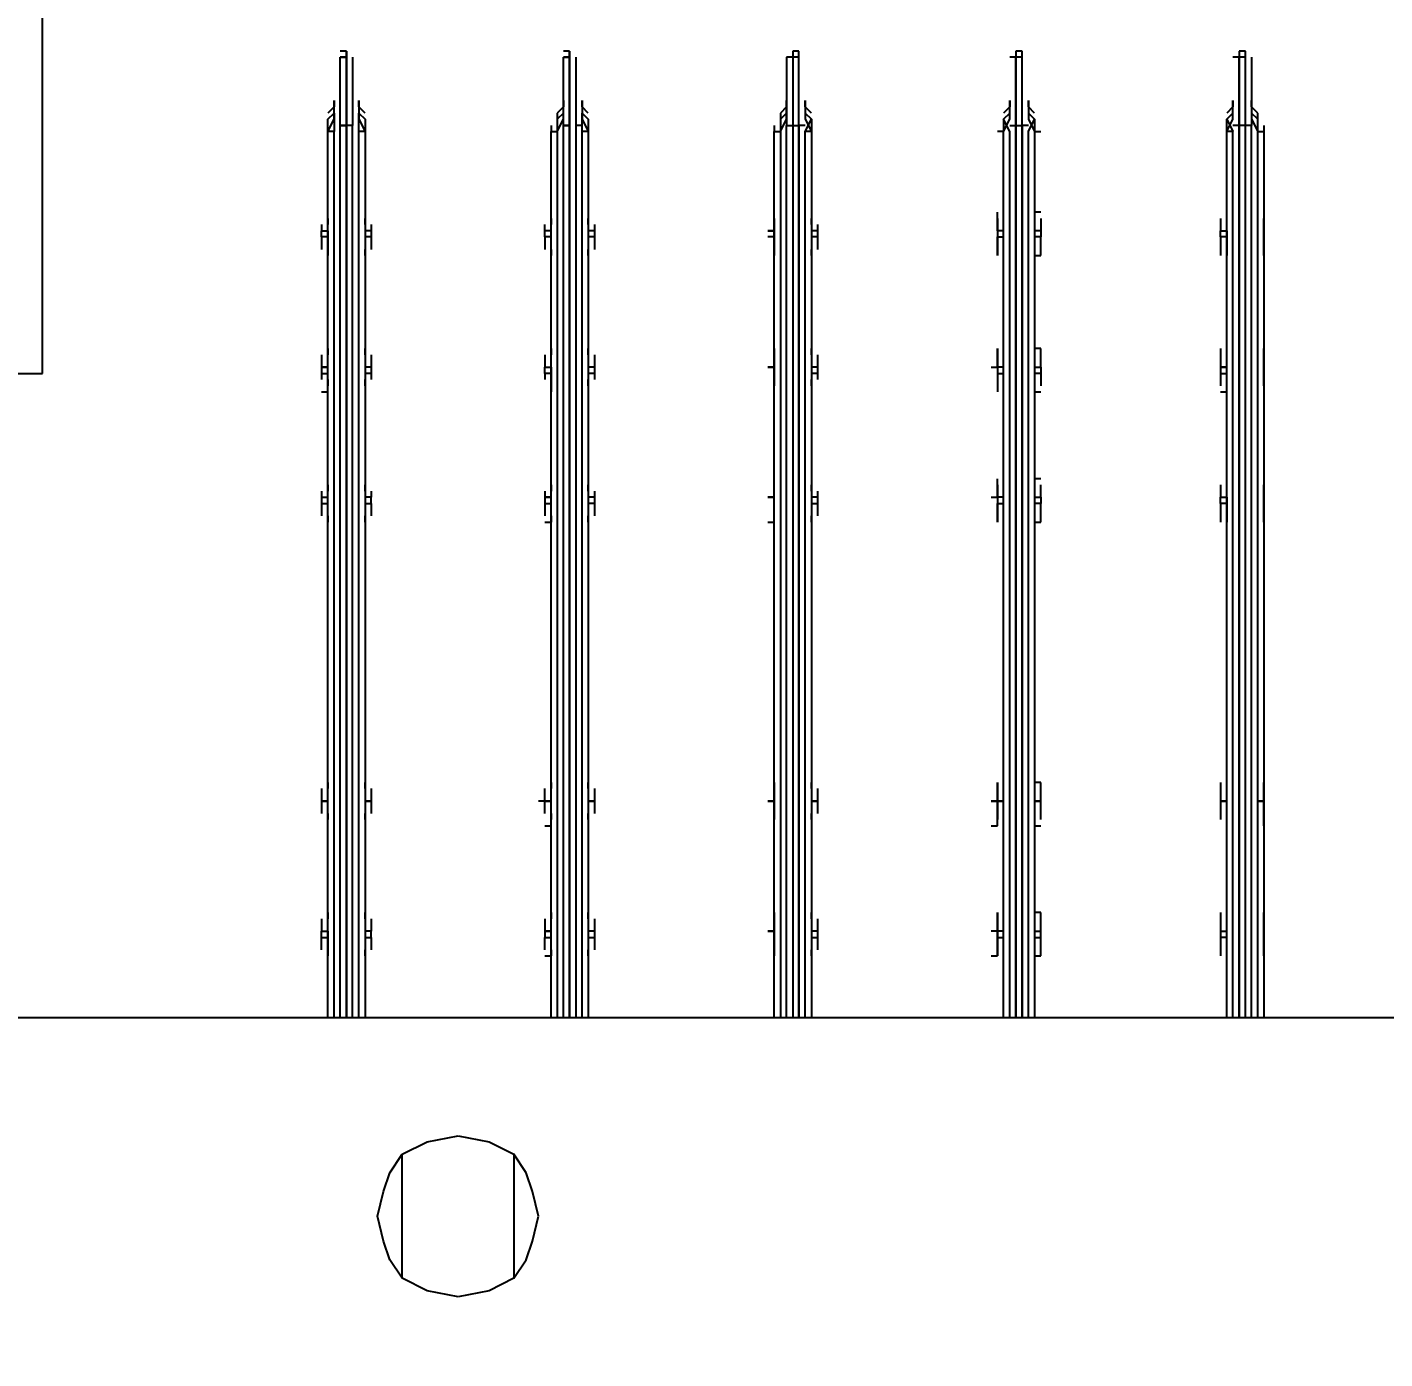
# Model space of a CAD drawing. Header units: metres. Extents: x 529751 to 530172, y 2673807 to 2674119.
# Drawn here: x 529985.2176 to 529985.5205, y 2673955.3713 to 2673955.6685 of the extents above; entities that cross this region are included whole.
import ezdxf

# ---------------------------------------------------------------- set-up
doc = ezdxf.new("R2010")
doc.units = ezdxf.units.M
doc.layers.add('IDT', color=7, linetype='Continuous')
doc.layers.add('MMS Block Numbering', color=7, linetype='Continuous')
doc.styles.add('Adani Regular', font='Adani Regular.ttf')

# ---------------------------------------------------------------- blocks, each defined once
blk = doc.blocks.new('IDT')
at = {"layer": 'IDT', "color": 0, "lineweight": 25}
for p, q in [((14.90912122714442, 8.773685427544365), (14.91465382882259, 8.776451728383677)), ((14.91465382882259, 8.776451728383677), (14.92156958092099, 8.777834878803219)), ((14.92156958092099, 8.777834878803219), (14.92848533301893, 8.776451728383677)), ((14.92848533301893, 8.776451728383677), (14.93401793469755, 8.773685427544365)), ((14.90912122714442, 8.773685427544365), (14.90635492630489, 8.76953597628551)), ((14.90912122714442, 8.7460224191517), (14.90912122714442, 8.773685427544365)), ((14.93401793469755, 8.773685427544365), (14.93678423553663, 8.76953597628551)), ((14.93401793469755, 8.773685427544365), (14.93401793469755, 8.7460224191517)), ((14.90635492630489, 8.76953597628551), (14.90497177588557, 8.765386525026656)), ((14.93678423553663, 8.76953597628551), (14.9381673859564, 8.765386525026656)), ((14.90497177588557, 8.765386525026656), (14.9035886254658, 8.759853923348032)), ((14.9381673859564, 8.765386525026656), (14.93955053637617, 8.759853923348032)), ((14.9035886254658, 8.759853923348032), (14.90497177588557, 8.754321321669636)), ((14.93955053637617, 8.759853923348032), (14.9381673859564, 8.754321321669636)), ((14.90497177588557, 8.754321321669636), (14.90635492630489, 8.750171870410782)), ((14.9381673859564, 8.754321321669636), (14.93678423553663, 8.750171870410782)), ((14.90635492630489, 8.750171870410782), (14.90912122714442, 8.7460224191517)), ((14.93678423553663, 8.750171870410782), (14.93401793469755, 8.7460224191517)), ((14.91465382882259, 8.743256118312615), (14.90912122714442, 8.7460224191517)), ((14.93401793469755, 8.7460224191517), (14.92848533301893, 8.743256118312615)), ((14.92156958092099, 8.741872967892846), (14.91465382882259, 8.743256118312615)), ((14.92848533301893, 8.743256118312615), (14.92156958092099, 8.741872967892846)), ((14.44023323489117, 8.71559310991995), (15.02115641113394, 8.71559310991995)), ((14.74176002636958, 8.51780259991358), (14.74176002636958, 8.71559310991995)), ((14.74314317678935, 8.71559310991995), (14.74314317678935, 8.51780259991358)), ((14.74452632720866, 8.71559310991995), (14.74452632720866, 8.516419449494038)), ((14.74590947762843, 8.71559310991995), (14.74590947762843, 8.516419449494038)), ((14.7472926280482, 8.516419449494038), (14.7472926280482, 8.71559310991995)), ((14.7472926280482, 8.71559310991995), (14.7472926280482, 8.516419449494038)), ((14.74867577846751, 8.71559310991995), (14.74867577846751, 8.51780259991358)), ((14.75005892888728, 8.71559310991995), (14.75005892888728, 8.51780259991358)), ((14.7929365918956, 8.51780259991358), (14.7929365918956, 8.71559310991995)), ((14.79431974231537, 8.71559310991995), (14.79431974231537, 8.51780259991358)), ((14.79570289273514, 8.516419449494038), (14.79570289273514, 8.71559310991995)), ((14.79570289273514, 8.71559310991995), (14.79570289273514, 8.516419449494038)), ((14.79708604315445, 8.516419449494038), (14.79708604315445, 8.71559310991995)), ((14.79708604315445, 8.71559310991995), (14.79708604315445, 8.516419449494038)), ((14.79846919357422, 8.71559310991995), (14.79846919357422, 8.51780259991358)), ((14.79985234399399, 8.71559310991995), (14.79985234399399, 8.51780259991358)), ((14.8427300070023, 8.51780259991358), (14.8427300070023, 8.71559310991995)), ((14.84411315742207, 8.71559310991995), (14.84411315742207, 8.51780259991358)), ((14.84549630784139, 8.516419449494038), (14.84549630784139, 8.71559310991995)), ((14.84549630784139, 8.71559310991995), (14.84549630784139, 8.516419449494038)), ((14.84687945826116, 8.516419449494038), (14.84687945826116, 8.71559310991995)), ((14.84826260868093, 8.71559310991995), (14.84826260868093, 8.516419449494038)), ((14.84964575910024, 8.51780259991358), (14.84964575910024, 8.71559310991995)), ((14.85102890952001, 8.71559310991995), (14.85102890952001, 8.51780259991358)), ((14.89252342210855, 8.51780259991358), (14.89252342210855, 8.71559310991995)), ((14.89390657252832, 8.71559310991995), (14.89390657252832, 8.51780259991358)), ((14.89528972294809, 8.516419449494038), (14.89528972294809, 8.71559310991995)), ((14.89667287336741, 8.71559310991995), (14.89667287336741, 8.516419449494038)), ((14.89667287336741, 8.516419449494038), (14.89667287336741, 8.71559310991995)), ((14.89805602378718, 8.71559310991995), (14.89805602378718, 8.516419449494038)), ((14.89943917420695, 8.51780259991358), (14.89943917420695, 8.71559310991995)), ((14.90082232462672, 8.71559310991995), (14.90082232462672, 8.51780259991358)), ((14.94231683721526, 8.51780259991358), (14.94231683721526, 8.71559310991995)), ((14.94369998763503, 8.71559310991995), (14.94369998763503, 8.51780259991358)), ((14.94508313805434, 8.71559310991995), (14.94508313805434, 8.516419449494038)), ((14.94646628847411, 8.516419449494038), (14.94646628847411, 8.71559310991995)), ((14.94646628847411, 8.71559310991995), (14.94646628847411, 8.516419449494038)), ((14.94784943889388, 8.71559310991995), (14.94784943889388, 8.516419449494038)), ((14.9492325893132, 8.71559310991995), (14.9492325893132, 8.51780259991358)), ((14.95061573973297, 8.71559310991995), (14.95061573973297, 8.51780259991358)), ((14.74176002636958, 8.697612154464991), (14.74176002636958, 8.701761605723846)), ((14.74176002636958, 8.701761605723846), (14.74176002636958, 8.700378455304076)), ((14.74176002636958, 8.700378455304076), (14.74176002636958, 8.697612154464991)), ((14.75005892888728, 8.701761605723846), (14.75005892888728, 8.697612154464991)), ((14.75144207930705, 8.700378455304076), (14.75144207930705, 8.701761605723846)), ((14.75144207930705, 8.697612154464991), (14.75144207930705, 8.700378455304076)), ((14.7929365918956, 8.701761605723846), (14.79155344147628, 8.701761605723846)), ((14.79155344147628, 8.701761605723846), (14.79155344147628, 8.700378455304076)), ((14.79155344147628, 8.700378455304076), (14.79155344147628, 8.697612154464991)), ((14.7929365918956, 8.696229004045222), (14.7929365918956, 8.701761605723846)), ((14.80261864483307, 8.701761605723846), (14.80123549441331, 8.701761605723846)), ((14.80123549441331, 8.701761605723846), (14.80123549441331, 8.697612154464991)), ((14.80123549441331, 8.700378455304076), (14.80123549441331, 8.701761605723846)), ((14.80123549441331, 8.697612154464991), (14.80123549441331, 8.700378455304076)), ((14.84134685658253, 8.697612154464991), (14.84134685658253, 8.700378455304076)), ((14.8427300070023, 8.697612154464991), (14.8427300070023, 8.701761605723846)), ((14.8427300070023, 8.701761605723846), (14.8427300070023, 8.700378455304076)), ((14.85102890952001, 8.701761605723846), (14.85102890952001, 8.700378455304076)), ((14.85102890952001, 8.697612154464991), (14.85102890952001, 8.701761605723846)), ((14.85102890952001, 8.700378455304076), (14.85102890952001, 8.697612154464991)), ((14.89114027168924, 8.697612154464991), (14.89114027168924, 8.700378455304076)), ((14.89252342210855, 8.697612154464991), (14.89252342210855, 8.701761605723846)), ((14.89252342210855, 8.701761605723846), (14.89252342210855, 8.700378455304076)), ((14.90220547504603, 8.701761605723846), (14.90082232462672, 8.701761605723846)), ((14.90082232462672, 8.701761605723846), (14.90082232462672, 8.697612154464991)), ((14.90082232462672, 8.700378455304076), (14.90082232462672, 8.701761605723846)), ((14.90220547504603, 8.700378455304076), (14.90220547504603, 8.697612154464991)), ((14.94093368679549, 8.697612154464991), (14.94093368679549, 8.700378455304076)), ((14.94231683721526, 8.697612154464991), (14.94231683721526, 8.701761605723846)), ((14.94231683721526, 8.701761605723846), (14.94231683721526, 8.700378455304076)), ((14.95061573973297, 8.697612154464991), (14.95061573973297, 8.701761605723846)), ((14.95061573973297, 8.701761605723846), (14.95061573973297, 8.700378455304076)), ((14.95199889015274, 8.700378455304076), (14.95199889015274, 8.697612154464991)), ((14.74176002636958, 8.697612154464991), (14.74176002636958, 8.696229004045222)), ((14.74176002636958, 8.696229004045222), (14.74176002636958, 8.697612154464991)), ((14.75005892888728, 8.697612154464991), (14.75005892888728, 8.696229004045222)), ((14.75005892888728, 8.697612154464991), (14.75144207930705, 8.697612154464991)), ((14.75144207930705, 8.696229004045222), (14.75144207930705, 8.697612154464991)), ((14.7929365918956, 8.697612154464991), (14.79155344147628, 8.697612154464991)), ((14.79155344147628, 8.697612154464991), (14.79155344147628, 8.696229004045222)), ((14.80123549441331, 8.697612154464991), (14.79985234399399, 8.697612154464991)), ((14.80123549441331, 8.696229004045222), (14.80123549441331, 8.697612154464991)), ((14.80123549441331, 8.697612154464991), (14.80123549441331, 8.696229004045222)), ((14.8427300070023, 8.697612154464991), (14.84134685658253, 8.697612154464991)), ((14.84134685658253, 8.696229004045222), (14.84134685658253, 8.697612154464991)), ((14.8427300070023, 8.696229004045222), (14.8427300070023, 8.697612154464991)), ((14.85102890952001, 8.697612154464991), (14.85102890952001, 8.696229004045222)), ((14.85102890952001, 8.696229004045222), (14.85102890952001, 8.697612154464991)), ((14.89252342210855, 8.697612154464991), (14.89114027168924, 8.697612154464991)), ((14.89114027168924, 8.696229004045222), (14.89114027168924, 8.697612154464991)), ((14.89252342210855, 8.696229004045222), (14.89252342210855, 8.697612154464991)), ((14.90082232462672, 8.697612154464991), (14.90082232462672, 8.696229004045222)), ((14.90220547504603, 8.697612154464991), (14.90082232462672, 8.697612154464991)), ((14.90220547504603, 8.696229004045222), (14.90220547504603, 8.697612154464991)), ((14.94231683721526, 8.697612154464991), (14.94093368679549, 8.697612154464991)), ((14.94093368679549, 8.697612154464991), (14.94093368679549, 8.696229004045222)), ((14.94231683721526, 8.692079552786367), (14.94231683721526, 8.697612154464991)), ((14.95061573973297, 8.696229004045222), (14.95061573973297, 8.697612154464991)), ((14.95199889015274, 8.697612154464991), (14.95061573973297, 8.697612154464991)), ((14.95199889015274, 8.697612154464991), (14.95199889015274, 8.696229004045222)), ((14.74176002636958, 8.696229004045222), (14.74176002636958, 8.693462703206137)), ((14.74176002636958, 8.692079552786367), (14.74176002636958, 8.696229004045222)), ((14.75005892888728, 8.696229004045222), (14.75005892888728, 8.692079552786367)), ((14.75144207930705, 8.696229004045222), (14.75005892888728, 8.696229004045222)), ((14.75144207930705, 8.693462703206137), (14.75144207930705, 8.696229004045222)), ((14.7929365918956, 8.696229004045222), (14.79155344147628, 8.696229004045222)), ((14.79155344147628, 8.696229004045222), (14.79155344147628, 8.693462703206137)), ((14.7929365918956, 8.692079552786367), (14.7929365918956, 8.696229004045222)), ((14.79985234399399, 8.696229004045222), (14.80123549441331, 8.696229004045222)), ((14.80123549441331, 8.696229004045222), (14.80123549441331, 8.692079552786367)), ((14.80123549441331, 8.693462703206137), (14.80123549441331, 8.696229004045222)), ((14.80123549441331, 8.696229004045222), (14.80261864483307, 8.696229004045222)), ((14.84134685658253, 8.693462703206137), (14.84134685658253, 8.696229004045222)), ((14.84134685658253, 8.696229004045222), (14.8427300070023, 8.696229004045222)), ((14.8427300070023, 8.692079552786367), (14.8427300070023, 8.696229004045222)), ((14.85102890952001, 8.696229004045222), (14.85241205993978, 8.696229004045222)), ((14.85241205993978, 8.696229004045222), (14.85102890952001, 8.696229004045222)), ((14.85102890952001, 8.696229004045222), (14.85102890952001, 8.692079552786367)), ((14.85102890952001, 8.693462703206137), (14.85102890952001, 8.696229004045222)), ((14.89114027168924, 8.693462703206137), (14.89114027168924, 8.696229004045222)), ((14.89114027168924, 8.696229004045222), (14.89252342210855, 8.696229004045222)), ((14.89252342210855, 8.692079552786367), (14.89252342210855, 8.696229004045222)), ((14.90220547504603, 8.696229004045222), (14.90082232462672, 8.696229004045222)), ((14.90082232462672, 8.696229004045222), (14.90082232462672, 8.692079552786367)), ((14.90082232462672, 8.696229004045222), (14.90220547504603, 8.696229004045222)), ((14.90220547504603, 8.693462703206137), (14.90220547504603, 8.696229004045222)), ((14.94093368679549, 8.693462703206137), (14.94093368679549, 8.696229004045222)), ((14.94093368679549, 8.696229004045222), (14.94231683721526, 8.696229004045222)), ((14.95199889015274, 8.696229004045222), (14.95061573973297, 8.696229004045222)), ((14.95061573973297, 8.696229004045222), (14.95061573973297, 8.692079552786367)), ((14.95199889015274, 8.696229004045222), (14.95061573973297, 8.696229004045222)), ((14.95199889015274, 8.693462703206137), (14.95199889015274, 8.696229004045222)), ((14.74176002636958, 8.693462703206137), (14.74176002636958, 8.692079552786367)), ((14.75144207930705, 8.692079552786367), (14.75144207930705, 8.693462703206137)), ((14.79155344147628, 8.693462703206137), (14.79155344147628, 8.692079552786367)), ((14.79155344147628, 8.692079552786367), (14.7929365918956, 8.692079552786367)), ((14.80123549441331, 8.692079552786367), (14.80123549441331, 8.693462703206137)), ((14.8427300070023, 8.693462703206137), (14.8427300070023, 8.692079552786367)), ((14.85102890952001, 8.692079552786367), (14.85102890952001, 8.693462703206137)), ((14.89252342210855, 8.693462703206137), (14.89252342210855, 8.692079552786367)), ((14.90082232462672, 8.692079552786367), (14.90082232462672, 8.693462703206137)), ((14.94231683721526, 8.693462703206137), (14.94231683721526, 8.692079552786367)), ((14.95061573973297, 8.692079552786367), (14.95061573973297, 8.693462703206137)), ((14.74176002636958, 8.672715446911639), (14.74176002636958, 8.667182845233242)), ((14.75005892888728, 8.672715446911639), (14.75005892888728, 8.667182845233242)), ((14.7929365918956, 8.672715446911639), (14.79155344147628, 8.672715446911639)), ((14.7929365918956, 8.667182845233242), (14.7929365918956, 8.672715446911639)), ((14.80261864483307, 8.672715446911639), (14.80123549441331, 8.672715446911639)), ((14.80123549441331, 8.672715446911639), (14.80123549441331, 8.667182845233242)), ((14.8427300070023, 8.667182845233242), (14.8427300070023, 8.672715446911639)), ((14.85102890952001, 8.672715446911639), (14.85102890952001, 8.667182845233242)), ((14.89252342210855, 8.667182845233242), (14.89252342210855, 8.672715446911639)), ((14.90220547504603, 8.672715446911639), (14.90082232462672, 8.672715446911639)), ((14.90082232462672, 8.672715446911639), (14.90082232462672, 8.667182845233242)), ((14.94231683721526, 8.667182845233242), (14.94231683721526, 8.672715446911639)), ((14.95061573973297, 8.672715446911639), (14.95061573973297, 8.667182845233242)), ((14.74176002636958, 8.669949146072327), (14.74176002636958, 8.671332296492096)), ((14.74176002636958, 8.667182845233242), (14.74176002636958, 8.669949146072327)), ((14.75144207930705, 8.669949146072327), (14.75144207930705, 8.671332296492096)), ((14.75144207930705, 8.667182845233242), (14.75144207930705, 8.669949146072327)), ((14.79155344147628, 8.671332296492096), (14.79155344147628, 8.669949146072327)), ((14.79155344147628, 8.669949146072327), (14.79155344147628, 8.667182845233242)), ((14.80123549441331, 8.669949146072327), (14.80123549441331, 8.671332296492096)), ((14.80123549441331, 8.667182845233242), (14.80123549441331, 8.669949146072327)), ((14.84134685658253, 8.667182845233242), (14.84134685658253, 8.669949146072327)), ((14.8427300070023, 8.671332296492096), (14.8427300070023, 8.669949146072327)), ((14.85102890952001, 8.669949146072327), (14.85102890952001, 8.671332296492096)), ((14.85102890952001, 8.667182845233242), (14.85102890952001, 8.669949146072327)), ((14.89114027168924, 8.667182845233242), (14.89114027168924, 8.669949146072327)), ((14.89252342210855, 8.671332296492096), (14.89252342210855, 8.669949146072327)), ((14.90082232462672, 8.669949146072327), (14.90082232462672, 8.671332296492096)), ((14.90220547504603, 8.669949146072327), (14.90220547504603, 8.667182845233242)), ((14.94093368679549, 8.667182845233242), (14.94093368679549, 8.669949146072327)), ((14.94231683721526, 8.671332296492096), (14.94231683721526, 8.669949146072327)), ((14.95061573973297, 8.669949146072327), (14.95061573973297, 8.671332296492096)), ((14.95199889015274, 8.667182845233242), (14.95199889015274, 8.669949146072327)), ((14.74176002636958, 8.667182845233242), (14.74176002636958, 8.66441654439393)), ((14.74176002636958, 8.663033393974388), (14.74176002636958, 8.667182845233242)), ((14.74176002636958, 8.667182845233242), (14.74314317678935, 8.667182845233242)), ((14.74314317678935, 8.667182845233242), (14.74176002636958, 8.667182845233242)), ((14.75005892888728, 8.667182845233242), (14.75144207930705, 8.667182845233242)), ((14.75144207930705, 8.667182845233242), (14.75005892888728, 8.667182845233242)), ((14.75005892888728, 8.667182845233242), (14.75005892888728, 8.663033393974388)), ((14.75144207930705, 8.667182845233242), (14.75005892888728, 8.667182845233242)), ((14.75005892888728, 8.667182845233242), (14.75144207930705, 8.667182845233242)), ((14.75144207930705, 8.66441654439393), (14.75144207930705, 8.667182845233242)), ((14.79155344147628, 8.667182845233242), (14.7929365918956, 8.667182845233242)), ((14.7929365918956, 8.667182845233242), (14.79155344147628, 8.667182845233242)), ((14.79155344147628, 8.667182845233242), (14.79155344147628, 8.66441654439393)), ((14.7929365918956, 8.663033393974388), (14.7929365918956, 8.667182845233242)), ((14.80123549441331, 8.667182845233242), (14.79985234399399, 8.667182845233242)), ((14.79985234399399, 8.667182845233242), (14.80123549441331, 8.667182845233242)), ((14.80123549441331, 8.667182845233242), (14.80123549441331, 8.663033393974388)), ((14.80123549441331, 8.66441654439393), (14.80123549441331, 8.667182845233242)), ((14.80123549441331, 8.667182845233242), (14.80261864483307, 8.667182845233242)), ((14.80261864483307, 8.667182845233242), (14.80123549441331, 8.667182845233242)), ((14.80123549441331, 8.667182845233242), (14.80261864483307, 8.667182845233242)), ((14.84134685658253, 8.66441654439393), (14.84134685658253, 8.667182845233242)), ((14.84134685658253, 8.667182845233242), (14.8427300070023, 8.667182845233242)), ((14.8427300070023, 8.667182845233242), (14.84134685658253, 8.667182845233242)), ((14.8427300070023, 8.663033393974388), (14.8427300070023, 8.667182845233242)), ((14.85102890952001, 8.667182845233242), (14.85241205993978, 8.667182845233242)), ((14.85241205993978, 8.667182845233242), (14.85102890952001, 8.667182845233242)), ((14.85102890952001, 8.667182845233242), (14.85102890952001, 8.663033393974388)), ((14.85102890952001, 8.66441654439393), (14.85102890952001, 8.667182845233242)), ((14.85102890952001, 8.667182845233242), (14.85241205993978, 8.667182845233242)), ((14.89114027168924, 8.66441654439393), (14.89114027168924, 8.667182845233242)), ((14.89114027168924, 8.667182845233242), (14.89252342210855, 8.667182845233242)), ((14.89252342210855, 8.667182845233242), (14.89114027168924, 8.667182845233242)), ((14.89252342210855, 8.663033393974388), (14.89252342210855, 8.667182845233242)), ((14.90220547504603, 8.667182845233242), (14.90082232462672, 8.667182845233242)), ((14.90082232462672, 8.667182845233242), (14.90220547504603, 8.667182845233242)), ((14.90220547504603, 8.667182845233242), (14.90082232462672, 8.667182845233242)), ((14.90082232462672, 8.667182845233242), (14.90082232462672, 8.663033393974388)), ((14.90082232462672, 8.667182845233242), (14.90220547504603, 8.667182845233242)), ((14.90220547504603, 8.667182845233242), (14.90220547504603, 8.66441654439393)), ((14.90220547504603, 8.667182845233242), (14.9035886254658, 8.667182845233242)), ((14.94093368679549, 8.66441654439393), (14.94093368679549, 8.667182845233242)), ((14.94093368679549, 8.667182845233242), (14.94231683721526, 8.667182845233242)), ((14.94231683721526, 8.667182845233242), (14.94093368679549, 8.667182845233242)), ((14.94231683721526, 8.663033393974388), (14.94231683721526, 8.667182845233242)), ((14.95061573973297, 8.667182845233242), (14.95199889015274, 8.667182845233242)), ((14.95199889015274, 8.667182845233242), (14.95061573973297, 8.667182845233242)), ((14.95061573973297, 8.667182845233242), (14.95061573973297, 8.663033393974388)), ((14.95061573973297, 8.667182845233242), (14.95199889015274, 8.667182845233242)), ((14.95199889015274, 8.667182845233242), (14.95061573973297, 8.667182845233242)), ((14.95199889015274, 8.66441654439393), (14.95199889015274, 8.667182845233242)), ((14.74176002636958, 8.66441654439393), (14.74176002636958, 8.663033393974388)), ((14.75144207930705, 8.663033393974388), (14.75144207930705, 8.66441654439393)), ((14.79155344147628, 8.66441654439393), (14.79155344147628, 8.663033393974388)), ((14.80123549441331, 8.663033393974388), (14.80123549441331, 8.66441654439393)), ((14.8427300070023, 8.66441654439393), (14.8427300070023, 8.663033393974388)), ((14.85102890952001, 8.663033393974388), (14.85102890952001, 8.66441654439393)), ((14.89252342210855, 8.66441654439393), (14.89252342210855, 8.663033393974388)), ((14.90082232462672, 8.663033393974388), (14.90082232462672, 8.66441654439393)), ((14.94231683721526, 8.66441654439393), (14.94231683721526, 8.663033393974388)), ((14.95061573973297, 8.663033393974388), (14.95061573973297, 8.66441654439393)), ((14.79155344147628, 8.663033393974388), (14.7929365918956, 8.663033393974388)), ((14.74176002636958, 8.60079162509112), (14.74176002636958, 8.604941076349974)), ((14.74176002636958, 8.604941076349974), (14.74176002636958, 8.603557925930431)), ((14.74176002636958, 8.603557925930431), (14.74176002636958, 8.60079162509112)), ((14.75005892888728, 8.60079162509112), (14.75005892888728, 8.604941076349974)), ((14.75144207930705, 8.603557925930431), (14.75144207930705, 8.604941076349974)), ((14.75144207930705, 8.60079162509112), (14.75144207930705, 8.603557925930431)), ((14.7929365918956, 8.604941076349974), (14.79155344147628, 8.604941076349974)), ((14.79155344147628, 8.604941076349974), (14.79155344147628, 8.603557925930431)), ((14.79155344147628, 8.603557925930431), (14.79155344147628, 8.60079162509112)), ((14.7929365918956, 8.60079162509112), (14.7929365918956, 8.604941076349974)), ((14.80123549441331, 8.60079162509112), (14.80123549441331, 8.604941076349974)), ((14.80123549441331, 8.604941076349974), (14.80123549441331, 8.603557925930431)), ((14.80123549441331, 8.603557925930431), (14.80123549441331, 8.60079162509112)), ((14.84134685658253, 8.60079162509112), (14.84134685658253, 8.603557925930431)), ((14.8427300070023, 8.595259023412723), (14.8427300070023, 8.604941076349974)), ((14.8427300070023, 8.604941076349974), (14.8427300070023, 8.603557925930431)), ((14.85102890952001, 8.604941076349974), (14.85102890952001, 8.603557925930431)), ((14.85241205993978, 8.604941076349974), (14.85102890952001, 8.604941076349974)), ((14.85102890952001, 8.604941076349974), (14.85102890952001, 8.60079162509112)), ((14.85102890952001, 8.603557925930431), (14.85102890952001, 8.60079162509112)), ((14.89114027168924, 8.60079162509112), (14.89114027168924, 8.603557925930431)), ((14.89252342210855, 8.60079162509112), (14.89252342210855, 8.604941076349974)), ((14.89252342210855, 8.604941076349974), (14.89252342210855, 8.603557925930431)), ((14.90220547504603, 8.604941076349974), (14.90082232462672, 8.604941076349974)), ((14.90082232462672, 8.604941076349974), (14.90082232462672, 8.60079162509112)), ((14.90082232462672, 8.603557925930431), (14.90082232462672, 8.604941076349974)), ((14.90220547504603, 8.60079162509112), (14.90220547504603, 8.603557925930431)), ((14.94093368679549, 8.60079162509112), (14.94093368679549, 8.603557925930431)), ((14.94231683721526, 8.599408474671577), (14.94231683721526, 8.604941076349974)), ((14.94231683721526, 8.604941076349974), (14.94231683721526, 8.603557925930431)), ((14.95061573973297, 8.603557925930431), (14.95061573973297, 8.604941076349974)), ((14.95061573973297, 8.604941076349974), (14.95061573973297, 8.599408474671577)), ((14.95199889015274, 8.60079162509112), (14.95199889015274, 8.603557925930431)), ((14.74176002636958, 8.599408474671577), (14.74176002636958, 8.60079162509112)), ((14.74176002636958, 8.60079162509112), (14.74176002636958, 8.598025324251807)), ((14.75005892888728, 8.60079162509112), (14.75144207930705, 8.60079162509112)), ((14.75005892888728, 8.599408474671577), (14.75005892888728, 8.60079162509112)), ((14.75144207930705, 8.60079162509112), (14.75144207930705, 8.599408474671577)), ((14.79155344147628, 8.599408474671577), (14.79155344147628, 8.60079162509112)), ((14.79155344147628, 8.60079162509112), (14.7929365918956, 8.60079162509112)), ((14.7929365918956, 8.599408474671577), (14.7929365918956, 8.60079162509112)), ((14.80123549441331, 8.60079162509112), (14.79985234399399, 8.60079162509112)), ((14.80123549441331, 8.599408474671577), (14.80123549441331, 8.60079162509112)), ((14.80123549441331, 8.599408474671577), (14.80123549441331, 8.60079162509112)), ((14.8427300070023, 8.60079162509112), (14.84134685658253, 8.60079162509112)), ((14.84134685658253, 8.599408474671577), (14.84134685658253, 8.60079162509112)), ((14.85102890952001, 8.60079162509112), (14.85102890952001, 8.599408474671577)), ((14.85102890952001, 8.60079162509112), (14.85102890952001, 8.599408474671577)), ((14.89114027168924, 8.599408474671577), (14.89114027168924, 8.60079162509112)), ((14.89114027168924, 8.60079162509112), (14.89252342210855, 8.60079162509112)), ((14.89252342210855, 8.599408474671577), (14.89252342210855, 8.60079162509112)), ((14.90082232462672, 8.60079162509112), (14.90082232462672, 8.599408474671577)), ((14.90220547504603, 8.60079162509112), (14.90082232462672, 8.60079162509112)), ((14.90220547504603, 8.599408474671577), (14.90220547504603, 8.60079162509112)), ((14.94231683721526, 8.60079162509112), (14.94093368679549, 8.60079162509112)), ((14.94093368679549, 8.60079162509112), (14.94093368679549, 8.599408474671577)), ((14.95199889015274, 8.60079162509112), (14.95061573973297, 8.60079162509112)), ((14.95199889015274, 8.599408474671577), (14.95199889015274, 8.60079162509112)), ((14.74176002636958, 8.595259023412723), (14.74176002636958, 8.599408474671577)), ((14.74176002636958, 8.598025324251807), (14.74176002636958, 8.596642173832265)), ((14.75144207930705, 8.599408474671577), (14.75005892888728, 8.599408474671577)), ((14.75005892888728, 8.599408474671577), (14.75005892888728, 8.595259023412723)), ((14.75144207930705, 8.599408474671577), (14.75005892888728, 8.599408474671577)), ((14.75144207930705, 8.598025324251807), (14.75144207930705, 8.599408474671577)), ((14.75144207930705, 8.596642173832265), (14.75144207930705, 8.598025324251807)), ((14.7929365918956, 8.599408474671577), (14.79155344147628, 8.599408474671577)), ((14.79155344147628, 8.599408474671577), (14.79155344147628, 8.598025324251807)), ((14.79155344147628, 8.598025324251807), (14.79155344147628, 8.596642173832265)), ((14.7929365918956, 8.595259023412723), (14.7929365918956, 8.599408474671577)), ((14.79985234399399, 8.599408474671577), (14.80123549441331, 8.599408474671577)), ((14.80123549441331, 8.598025324251807), (14.80123549441331, 8.599408474671577)), ((14.80123549441331, 8.599408474671577), (14.80123549441331, 8.595259023412723)), ((14.80261864483307, 8.599408474671577), (14.80123549441331, 8.599408474671577)), ((14.80123549441331, 8.596642173832265), (14.80123549441331, 8.598025324251807)), ((14.84134685658253, 8.598025324251807), (14.84134685658253, 8.599408474671577)), ((14.84134685658253, 8.599408474671577), (14.8427300070023, 8.599408474671577)), ((14.8427300070023, 8.598025324251807), (14.8427300070023, 8.596642173832265)), ((14.85102890952001, 8.599408474671577), (14.85241205993978, 8.599408474671577)), ((14.85241205993978, 8.599408474671577), (14.85102890952001, 8.599408474671577)), ((14.85102890952001, 8.599408474671577), (14.85102890952001, 8.595259023412723)), ((14.85102890952001, 8.599408474671577), (14.85102890952001, 8.598025324251807)), ((14.85102890952001, 8.598025324251807), (14.85102890952001, 8.596642173832265)), ((14.89114027168924, 8.598025324251807), (14.89114027168924, 8.599408474671577)), ((14.89114027168924, 8.599408474671577), (14.89252342210855, 8.599408474671577)), ((14.89252342210855, 8.595259023412723), (14.89252342210855, 8.599408474671577)), ((14.89252342210855, 8.598025324251807), (14.89252342210855, 8.596642173832265)), ((14.90220547504603, 8.599408474671577), (14.90082232462672, 8.599408474671577)), ((14.90082232462672, 8.599408474671577), (14.90082232462672, 8.595259023412723)), ((14.90082232462672, 8.599408474671577), (14.90220547504603, 8.599408474671577)), ((14.90082232462672, 8.596642173832265), (14.90082232462672, 8.598025324251807)), ((14.90220547504603, 8.598025324251807), (14.90220547504603, 8.599408474671577)), ((14.94093368679549, 8.598025324251807), (14.94093368679549, 8.599408474671577)), ((14.94093368679549, 8.599408474671577), (14.94231683721526, 8.599408474671577)), ((14.94231683721526, 8.595259023412723), (14.94231683721526, 8.599408474671577)), ((14.94231683721526, 8.598025324251807), (14.94231683721526, 8.596642173832265)), ((14.95061573973297, 8.599408474671577), (14.95061573973297, 8.595259023412723)), ((14.95199889015274, 8.599408474671577), (14.95061573973297, 8.599408474671577)), ((14.95061573973297, 8.596642173832265), (14.95061573973297, 8.598025324251807)), ((14.95199889015274, 8.598025324251807), (14.95199889015274, 8.599408474671577)), ((14.79155344147628, 8.595259023412723), (14.7929365918956, 8.595259023412723)), ((14.74176002636958, 8.566212864600516), (14.74176002636958, 8.575894917537767)), ((14.75144207930705, 8.575894917537767), (14.75005892888728, 8.575894917537767)), ((14.75005892888728, 8.575894917537767), (14.75005892888728, 8.571745466278912)), ((14.7929365918956, 8.575894917537767), (14.79155344147628, 8.575894917537767)), ((14.7929365918956, 8.57036231585937), (14.7929365918956, 8.575894917537767)), ((14.80123549441331, 8.571745466278912), (14.80123549441331, 8.575894917537767)), ((14.8427300070023, 8.571745466278912), (14.8427300070023, 8.575894917537767)), ((14.85102890952001, 8.575894917537767), (14.85102890952001, 8.57036231585937)), ((14.89252342210855, 8.571745466278912), (14.89252342210855, 8.575894917537767)), ((14.90082232462672, 8.571745466278912), (14.90082232462672, 8.575894917537767)), ((14.94231683721526, 8.57036231585937), (14.94231683721526, 8.575894917537767)), ((14.95199889015274, 8.575894917537767), (14.95061573973297, 8.575894917537767)), ((14.95061573973297, 8.575894917537767), (14.95061573973297, 8.571745466278912)), ((14.74176002636958, 8.574511767118224), (14.74176002636958, 8.573128616698682)), ((14.74176002636958, 8.573128616698682), (14.74176002636958, 8.571745466278912)), ((14.75144207930705, 8.573128616698682), (14.75144207930705, 8.574511767118224)), ((14.75144207930705, 8.571745466278912), (14.75144207930705, 8.573128616698682)), ((14.79155344147628, 8.573128616698682), (14.79155344147628, 8.574511767118224)), ((14.79155344147628, 8.571745466278912), (14.79155344147628, 8.573128616698682)), ((14.80123549441331, 8.573128616698682), (14.80123549441331, 8.574511767118224)), ((14.80123549441331, 8.571745466278912), (14.80123549441331, 8.573128616698682)), ((14.84134685658253, 8.571745466278912), (14.84134685658253, 8.573128616698682)), ((14.8427300070023, 8.574511767118224), (14.8427300070023, 8.573128616698682)), ((14.85102890952001, 8.573128616698682), (14.85102890952001, 8.574511767118224)), ((14.85102890952001, 8.571745466278912), (14.85102890952001, 8.573128616698682)), ((14.89114027168924, 8.571745466278912), (14.89114027168924, 8.573128616698682)), ((14.89252342210855, 8.574511767118224), (14.89252342210855, 8.573128616698682)), ((14.90082232462672, 8.573128616698682), (14.90082232462672, 8.574511767118224)), ((14.90220547504603, 8.571745466278912), (14.90220547504603, 8.573128616698682)), ((14.94093368679549, 8.571745466278912), (14.94093368679549, 8.573128616698682)), ((14.94231683721526, 8.574511767118224), (14.94231683721526, 8.573128616698682)), ((14.95061573973297, 8.573128616698682), (14.95061573973297, 8.574511767118224)), ((14.95199889015274, 8.571745466278912), (14.95199889015274, 8.573128616698682)), ((14.74176002636958, 8.571745466278912), (14.74176002636958, 8.57036231585937)), ((14.74176002636958, 8.57036231585937), (14.74176002636958, 8.567596015020058)), ((14.75005892888728, 8.571745466278912), (14.75005892888728, 8.57036231585937)), ((14.75144207930705, 8.571745466278912), (14.75005892888728, 8.571745466278912)), ((14.75144207930705, 8.57036231585937), (14.75005892888728, 8.57036231585937)), ((14.75005892888728, 8.57036231585937), (14.75005892888728, 8.566212864600516)), ((14.75005892888728, 8.57036231585937), (14.75144207930705, 8.57036231585937)), ((14.75144207930705, 8.57036231585937), (14.75144207930705, 8.571745466278912)), ((14.75144207930705, 8.567596015020058), (14.75144207930705, 8.57036231585937)), ((14.79155344147628, 8.57036231585937), (14.79155344147628, 8.571745466278912)), ((14.79155344147628, 8.571745466278912), (14.7929365918956, 8.571745466278912)), ((14.7929365918956, 8.57036231585937), (14.79155344147628, 8.57036231585937)), ((14.79155344147628, 8.57036231585937), (14.79155344147628, 8.567596015020058)), ((14.7929365918956, 8.566212864600516), (14.7929365918956, 8.57036231585937)), ((14.80123549441331, 8.571745466278912), (14.79985234399399, 8.571745466278912)), ((14.79985234399399, 8.57036231585937), (14.80123549441331, 8.57036231585937)), ((14.80123549441331, 8.57036231585937), (14.80123549441331, 8.571745466278912)), ((14.80123549441331, 8.57036231585937), (14.80123549441331, 8.571745466278912)), ((14.80123549441331, 8.567596015020058), (14.80123549441331, 8.57036231585937)), ((14.80123549441331, 8.57036231585937), (14.80123549441331, 8.566212864600516)), ((14.80261864483307, 8.57036231585937), (14.80123549441331, 8.57036231585937)), ((14.84134685658253, 8.57036231585937), (14.84134685658253, 8.571745466278912)), ((14.84134685658253, 8.571745466278912), (14.8427300070023, 8.571745466278912)), ((14.84134685658253, 8.567596015020058), (14.84134685658253, 8.57036231585937)), ((14.84134685658253, 8.57036231585937), (14.8427300070023, 8.57036231585937)), ((14.8427300070023, 8.57036231585937), (14.8427300070023, 8.571745466278912)), ((14.8427300070023, 8.566212864600516), (14.8427300070023, 8.57036231585937)), ((14.85102890952001, 8.57036231585937), (14.85102890952001, 8.571745466278912)), ((14.85102890952001, 8.567596015020058), (14.85102890952001, 8.57036231585937)), ((14.85102890952001, 8.57036231585937), (14.85241205993978, 8.57036231585937)), ((14.85241205993978, 8.57036231585937), (14.85102890952001, 8.57036231585937)), ((14.85102890952001, 8.57036231585937), (14.85102890952001, 8.566212864600516)), ((14.89114027168924, 8.57036231585937), (14.89114027168924, 8.571745466278912)), ((14.89114027168924, 8.571745466278912), (14.89252342210855, 8.571745466278912)), ((14.89114027168924, 8.567596015020058), (14.89114027168924, 8.57036231585937)), ((14.89114027168924, 8.57036231585937), (14.89252342210855, 8.57036231585937)), ((14.89252342210855, 8.57036231585937), (14.89252342210855, 8.571745466278912)), ((14.89252342210855, 8.566212864600516), (14.89252342210855, 8.57036231585937)), ((14.90082232462672, 8.571745466278912), (14.90220547504603, 8.571745466278912)), ((14.90082232462672, 8.57036231585937), (14.90082232462672, 8.571745466278912)), ((14.90220547504603, 8.57036231585937), (14.90082232462672, 8.57036231585937)), ((14.90082232462672, 8.57036231585937), (14.90082232462672, 8.566212864600516)), ((14.90220547504603, 8.57036231585937), (14.90082232462672, 8.57036231585937)), ((14.90220547504603, 8.571745466278912), (14.90220547504603, 8.57036231585937)), ((14.90220547504603, 8.567596015020058), (14.90220547504603, 8.57036231585937)), ((14.94093368679549, 8.57036231585937), (14.94093368679549, 8.571745466278912)), ((14.94093368679549, 8.571745466278912), (14.94231683721526, 8.571745466278912)), ((14.94093368679549, 8.567596015020058), (14.94093368679549, 8.57036231585937)), ((14.94093368679549, 8.57036231585937), (14.94231683721526, 8.57036231585937)), ((14.94231683721526, 8.566212864600516), (14.94231683721526, 8.57036231585937)), ((14.95061573973297, 8.571745466278912), (14.95061573973297, 8.57036231585937)), ((14.95199889015274, 8.571745466278912), (14.95061573973297, 8.571745466278912)), ((14.95199889015274, 8.57036231585937), (14.95061573973297, 8.57036231585937)), ((14.95061573973297, 8.57036231585937), (14.95061573973297, 8.566212864600516)), ((14.95061573973297, 8.57036231585937), (14.95199889015274, 8.57036231585937)), ((14.95199889015274, 8.57036231585937), (14.95199889015274, 8.571745466278912)), ((14.95199889015274, 8.567596015020058), (14.95199889015274, 8.57036231585937)), ((15.05020256994592, 8.571745466278912), (15.01424065903601, 8.571745466278912)), ((15.01424065903601, 8.571745466278912), (15.01424065903601, 8.407150566343603)), ((14.74176002636958, 8.567596015020058), (14.74176002636958, 8.566212864600516)), ((14.75144207930705, 8.566212864600516), (14.75144207930705, 8.567596015020058)), ((14.79155344147628, 8.567596015020058), (14.79155344147628, 8.566212864600516)), ((14.80123549441331, 8.566212864600516), (14.80123549441331, 8.567596015020058)), ((14.8427300070023, 8.567596015020058), (14.8427300070023, 8.566212864600516)), ((14.85102890952001, 8.566212864600516), (14.85102890952001, 8.567596015020058)), ((14.89252342210855, 8.567596015020058), (14.89252342210855, 8.566212864600516)), ((14.90082232462672, 8.566212864600516), (14.90082232462672, 8.567596015020058)), ((14.94231683721526, 8.567596015020058), (14.94231683721526, 8.566212864600516)), ((14.95061573973297, 8.566212864600516), (14.95061573973297, 8.567596015020058)), ((14.79155344147628, 8.566212864600516), (14.7929365918956, 8.566212864600516)), ((14.74176002636958, 8.541316157047163), (14.74176002636958, 8.545465608306017)), ((14.74176002636958, 8.545465608306017), (14.74176002636958, 8.544082457886475)), ((14.75005892888728, 8.53993300662762), (14.75005892888728, 8.545465608306017)), ((14.75144207930705, 8.544082457886475), (14.75144207930705, 8.545465608306017)), ((14.7929365918956, 8.545465608306017), (14.79155344147628, 8.545465608306017)), ((14.79155344147628, 8.545465608306017), (14.79155344147628, 8.544082457886475)), ((14.7929365918956, 8.541316157047163), (14.7929365918956, 8.545465608306017)), ((14.80123549441331, 8.541316157047163), (14.80123549441331, 8.545465608306017)), ((14.80123549441331, 8.545465608306017), (14.80123549441331, 8.544082457886475)), ((14.8427300070023, 8.541316157047163), (14.8427300070023, 8.545465608306017)), ((14.8427300070023, 8.545465608306017), (14.8427300070023, 8.544082457886475)), ((14.85102890952001, 8.544082457886475), (14.85102890952001, 8.545465608306017)), ((14.85102890952001, 8.545465608306017), (14.85102890952001, 8.53993300662762)), ((14.89252342210855, 8.53993300662762), (14.89252342210855, 8.545465608306017)), ((14.89252342210855, 8.545465608306017), (14.89252342210855, 8.544082457886475)), ((14.90082232462672, 8.544082457886475), (14.90082232462672, 8.545465608306017)), ((14.90082232462672, 8.545465608306017), (14.90082232462672, 8.541316157047163)), ((14.94231683721526, 8.541316157047163), (14.94231683721526, 8.545465608306017)), ((14.94231683721526, 8.545465608306017), (14.94231683721526, 8.544082457886475)), ((14.95061573973297, 8.541316157047163), (14.95061573973297, 8.545465608306017)), ((14.95061573973297, 8.545465608306017), (14.95061573973297, 8.544082457886475)), ((14.74176002636958, 8.544082457886475), (14.74176002636958, 8.53993300662762)), ((14.75144207930705, 8.541316157047163), (14.75144207930705, 8.544082457886475)), ((14.79155344147628, 8.544082457886475), (14.79155344147628, 8.541316157047163)), ((14.80123549441331, 8.544082457886475), (14.80123549441331, 8.541316157047163)), ((14.84134685658253, 8.541316157047163), (14.84134685658253, 8.544082457886475)), ((14.85102890952001, 8.541316157047163), (14.85102890952001, 8.544082457886475)), ((14.89114027168924, 8.541316157047163), (14.89114027168924, 8.544082457886475)), ((14.90220547504603, 8.541316157047163), (14.90220547504603, 8.544082457886475)), ((14.94093368679549, 8.541316157047163), (14.94093368679549, 8.544082457886475)), ((14.95199889015274, 8.541316157047163), (14.95199889015274, 8.544082457886475)), ((14.74176002636958, 8.535783555368766), (14.74176002636958, 8.541316157047163)), ((14.74176002636958, 8.53993300662762), (14.74176002636958, 8.538549856208078)), ((14.75005892888728, 8.541316157047163), (14.75144207930705, 8.541316157047163)), ((14.75144207930705, 8.53993300662762), (14.75005892888728, 8.53993300662762)), ((14.75005892888728, 8.53993300662762), (14.75005892888728, 8.535783555368766)), ((14.75144207930705, 8.53993300662762), (14.75005892888728, 8.53993300662762)), ((14.75144207930705, 8.541316157047163), (14.75144207930705, 8.53993300662762)), ((14.75144207930705, 8.538549856208078), (14.75144207930705, 8.53993300662762)), ((14.79155344147628, 8.53993300662762), (14.79155344147628, 8.541316157047163)), ((14.79155344147628, 8.541316157047163), (14.7929365918956, 8.541316157047163)), ((14.79155344147628, 8.538549856208078), (14.79155344147628, 8.53993300662762)), ((14.79155344147628, 8.53993300662762), (14.7929365918956, 8.53993300662762)), ((14.7929365918956, 8.535783555368766), (14.7929365918956, 8.541316157047163)), ((14.80123549441331, 8.541316157047163), (14.79985234399399, 8.541316157047163)), ((14.79985234399399, 8.53993300662762), (14.80123549441331, 8.53993300662762)), ((14.80123549441331, 8.53993300662762), (14.80123549441331, 8.541316157047163)), ((14.80123549441331, 8.53993300662762), (14.80123549441331, 8.541316157047163)), ((14.80123549441331, 8.53993300662762), (14.80123549441331, 8.535783555368766)), ((14.80123549441331, 8.538549856208078), (14.80123549441331, 8.53993300662762)), ((14.84134685658253, 8.53993300662762), (14.84134685658253, 8.541316157047163)), ((14.84134685658253, 8.541316157047163), (14.8427300070023, 8.541316157047163)), ((14.84134685658253, 8.538549856208078), (14.84134685658253, 8.53993300662762)), ((14.84134685658253, 8.53993300662762), (14.8427300070023, 8.53993300662762)), ((14.8427300070023, 8.535783555368766), (14.8427300070023, 8.541316157047163)), ((14.85102890952001, 8.53993300662762), (14.85102890952001, 8.541316157047163)), ((14.85102890952001, 8.541316157047163), (14.85241205993978, 8.541316157047163)), ((14.85102890952001, 8.53993300662762), (14.85241205993978, 8.53993300662762)), ((14.85241205993978, 8.53993300662762), (14.85102890952001, 8.53993300662762)), ((14.85102890952001, 8.53993300662762), (14.85102890952001, 8.535783555368766)), ((14.85102890952001, 8.538549856208078), (14.85102890952001, 8.53993300662762)), ((14.89114027168924, 8.53993300662762), (14.89114027168924, 8.541316157047163)), ((14.89114027168924, 8.541316157047163), (14.89252342210855, 8.541316157047163)), ((14.89114027168924, 8.538549856208078), (14.89114027168924, 8.53993300662762)), ((14.89114027168924, 8.53993300662762), (14.89252342210855, 8.53993300662762)), ((14.89252342210855, 8.535783555368766), (14.89252342210855, 8.53993300662762)), ((14.90082232462672, 8.541316157047163), (14.90082232462672, 8.53993300662762)), ((14.90082232462672, 8.541316157047163), (14.90220547504603, 8.541316157047163)), ((14.90082232462672, 8.53993300662762), (14.90082232462672, 8.535783555368766)), ((14.90082232462672, 8.53993300662762), (14.90220547504603, 8.53993300662762)), ((14.90220547504603, 8.541316157047163), (14.90220547504603, 8.53993300662762)), ((14.90220547504603, 8.53993300662762), (14.90220547504603, 8.538549856208078)), ((14.94093368679549, 8.53993300662762), (14.94093368679549, 8.541316157047163)), ((14.94093368679549, 8.541316157047163), (14.94231683721526, 8.541316157047163)), ((14.94093368679549, 8.538549856208078), (14.94093368679549, 8.53993300662762)), ((14.94093368679549, 8.53993300662762), (14.94231683721526, 8.53993300662762)), ((14.94231683721526, 8.53993300662762), (14.94231683721526, 8.541316157047163)), ((14.94231683721526, 8.535783555368766), (14.94231683721526, 8.53993300662762)), ((14.95061573973297, 8.541316157047163), (14.95199889015274, 8.541316157047163)), ((14.95061573973297, 8.53993300662762), (14.95061573973297, 8.541316157047163)), ((14.95199889015274, 8.53993300662762), (14.95061573973297, 8.53993300662762)), ((14.95061573973297, 8.53993300662762), (14.95061573973297, 8.535783555368766)), ((14.95199889015274, 8.53993300662762), (14.95061573973297, 8.53993300662762)), ((14.95199889015274, 8.541316157047163), (14.95199889015274, 8.53993300662762)), ((14.95199889015274, 8.538549856208078), (14.95199889015274, 8.53993300662762)), ((14.74176002636958, 8.538549856208078), (14.74176002636958, 8.537166705788309)), ((14.75144207930705, 8.537166705788309), (14.75144207930705, 8.538549856208078)), ((14.79155344147628, 8.537166705788309), (14.79155344147628, 8.538549856208078)), ((14.80123549441331, 8.537166705788309), (14.80123549441331, 8.538549856208078)), ((14.8427300070023, 8.538549856208078), (14.8427300070023, 8.537166705788309)), ((14.85102890952001, 8.537166705788309), (14.85102890952001, 8.538549856208078)), ((14.89252342210855, 8.538549856208078), (14.89252342210855, 8.537166705788309)), ((14.90082232462672, 8.537166705788309), (14.90082232462672, 8.538549856208078)), ((14.94231683721526, 8.538549856208078), (14.94231683721526, 8.537166705788309)), ((14.95061573973297, 8.537166705788309), (14.95061573973297, 8.538549856208078)), ((14.79155344147628, 8.535783555368766), (14.7929365918956, 8.535783555368766)), ((14.74314317678935, 8.51780259991358), (14.74176002636958, 8.51780259991358)), ((14.74176002636958, 8.516419449494038), (14.74176002636958, 8.51780259991358)), ((14.74314317678935, 8.51780259991358), (14.74314317678935, 8.513653148654726)), ((14.74452632720866, 8.515036299074268), (14.74314317678935, 8.51780259991358)), ((14.74314317678935, 8.516419449494038), (14.74314317678935, 8.515036299074268)), ((14.74314317678935, 8.515036299074268), (14.74452632720866, 8.513653148654726)), ((14.74452632720866, 8.516419449494038), (14.74590947762843, 8.516419449494038)), ((14.74452632720866, 8.501204794878163), (14.74452632720866, 8.516419449494038)), ((14.74452632720866, 8.510886847815414), (14.74452632720866, 8.515036299074268)), ((14.74590947762843, 8.516419449494038), (14.7472926280482, 8.516419449494038)), ((14.74590947762843, 8.516419449494038), (14.74590947762843, 8.499821644458393)), ((14.7472926280482, 8.516419449494038), (14.74867577846751, 8.516419449494038)), ((14.7472926280482, 8.499821644458393), (14.7472926280482, 8.516419449494038)), ((14.7472926280482, 8.516419449494038), (14.7472926280482, 8.501204794878163)), ((14.75005892888728, 8.51780259991358), (14.74867577846751, 8.515036299074268)), ((14.75005892888728, 8.515036299074268), (14.74867577846751, 8.51780259991358)), ((14.74867577846751, 8.51780259991358), (14.75005892888728, 8.51780259991358)), ((14.74867577846751, 8.515036299074268), (14.74867577846751, 8.510886847815414)), ((14.75005892888728, 8.515036299074268), (14.74867577846751, 8.513653148654726)), ((14.74867577846751, 8.513653148654726), (14.75005892888728, 8.515036299074268)), ((14.75005892888728, 8.51780259991358), (14.75005892888728, 8.516419449494038)), ((14.75005892888728, 8.516419449494038), (14.75005892888728, 8.515036299074268)), ((14.7929365918956, 8.51780259991358), (14.79155344147628, 8.51780259991358)), ((14.79431974231537, 8.515036299074268), (14.7929365918956, 8.51780259991358)), ((14.79431974231537, 8.51780259991358), (14.7929365918956, 8.515036299074268)), ((14.7929365918956, 8.516419449494038), (14.7929365918956, 8.51780259991358)), ((14.7929365918956, 8.515036299074268), (14.7929365918956, 8.516419449494038)), ((14.7929365918956, 8.515036299074268), (14.79431974231537, 8.513653148654726)), ((14.79431974231537, 8.513653148654726), (14.7929365918956, 8.515036299074268)), ((14.79431974231537, 8.516419449494038), (14.79570289273514, 8.516419449494038)), ((14.79431974231537, 8.510886847815414), (14.79431974231537, 8.515036299074268)), ((14.79570289273514, 8.516419449494038), (14.79570289273514, 8.501204794878163)), ((14.79708604315445, 8.516419449494038), (14.79570289273514, 8.516419449494038)), ((14.79570289273514, 8.516419449494038), (14.79570289273514, 8.499821644458393)), ((14.79846919357422, 8.516419449494038), (14.79708604315445, 8.516419449494038)), ((14.79708604315445, 8.499821644458393), (14.79708604315445, 8.516419449494038)), ((14.79708604315445, 8.516419449494038), (14.79708604315445, 8.501204794878163)), ((14.79985234399399, 8.51780259991358), (14.79846919357422, 8.515036299074268)), ((14.79846919357422, 8.51780259991358), (14.79985234399399, 8.515036299074268)), ((14.79846919357422, 8.515036299074268), (14.79846919357422, 8.510886847815414)), ((14.79985234399399, 8.515036299074268), (14.79846919357422, 8.513653148654726)), ((14.79846919357422, 8.513653148654726), (14.79985234399399, 8.515036299074268)), ((14.79985234399399, 8.516419449494038), (14.79985234399399, 8.51780259991358)), ((14.79985234399399, 8.51780259991358), (14.80123549441331, 8.51780259991358)), ((14.79985234399399, 8.515036299074268), (14.79985234399399, 8.516419449494038)), ((14.84411315742207, 8.515036299074268), (14.8427300070023, 8.51780259991358)), ((14.8427300070023, 8.51780259991358), (14.84411315742207, 8.51780259991358)), ((14.84411315742207, 8.51780259991358), (14.8427300070023, 8.515036299074268)), ((14.8427300070023, 8.516419449494038), (14.8427300070023, 8.51780259991358)), ((14.8427300070023, 8.515036299074268), (14.8427300070023, 8.516419449494038)), ((14.8427300070023, 8.515036299074268), (14.84411315742207, 8.513653148654726)), ((14.84411315742207, 8.513653148654726), (14.8427300070023, 8.515036299074268)), ((14.84411315742207, 8.516419449494038), (14.84549630784139, 8.516419449494038)), ((14.84411315742207, 8.510886847815414), (14.84411315742207, 8.515036299074268)), ((14.84549630784139, 8.516419449494038), (14.84549630784139, 8.501204794878163)), ((14.84687945826116, 8.516419449494038), (14.84549630784139, 8.516419449494038)), ((14.84549630784139, 8.516419449494038), (14.84549630784139, 8.499821644458393)), ((14.84826260868093, 8.516419449494038), (14.84687945826116, 8.516419449494038)), ((14.84687945826116, 8.499821644458393), (14.84687945826116, 8.516419449494038)), ((14.84964575910024, 8.51780259991358), (14.84826260868093, 8.515036299074268)), ((14.84826260868093, 8.501204794878163), (14.84826260868093, 8.516419449494038)), ((14.84826260868093, 8.515036299074268), (14.84826260868093, 8.510886847815414)), ((14.84826260868093, 8.513653148654726), (14.84964575910024, 8.515036299074268)), ((14.85102890952001, 8.51780259991358), (14.84964575910024, 8.51780259991358)), ((14.84964575910024, 8.513653148654726), (14.84964575910024, 8.51780259991358)), ((14.84964575910024, 8.515036299074268), (14.84964575910024, 8.516419449494038)), ((14.85102890952001, 8.516419449494038), (14.85102890952001, 8.51780259991358)), ((14.89390657252832, 8.515036299074268), (14.89252342210855, 8.51780259991358)), ((14.89252342210855, 8.51780259991358), (14.89390657252832, 8.51780259991358)), ((14.89252342210855, 8.516419449494038), (14.89252342210855, 8.51780259991358)), ((14.89252342210855, 8.515036299074268), (14.89252342210855, 8.516419449494038)), ((14.89390657252832, 8.513653148654726), (14.89252342210855, 8.515036299074268)), ((14.89390657252832, 8.51780259991358), (14.89390657252832, 8.513653148654726)), ((14.89390657252832, 8.516419449494038), (14.89528972294809, 8.516419449494038)), ((14.89390657252832, 8.510886847815414), (14.89390657252832, 8.515036299074268)), ((14.89528972294809, 8.501204794878163), (14.89528972294809, 8.516419449494038)), ((14.89805602378718, 8.516419449494038), (14.89667287336741, 8.516419449494038)), ((14.89667287336741, 8.516419449494038), (14.89805602378718, 8.516419449494038)), ((14.89667287336741, 8.516419449494038), (14.89667287336741, 8.499821644458393)), ((14.89667287336741, 8.499821644458393), (14.89667287336741, 8.516419449494038)), ((14.89943917420695, 8.51780259991358), (14.89805602378718, 8.515036299074268)), ((14.89805602378718, 8.516419449494038), (14.89805602378718, 8.501204794878163)), ((14.89805602378718, 8.515036299074268), (14.89805602378718, 8.510886847815414)), ((14.89805602378718, 8.513653148654726), (14.89943917420695, 8.515036299074268)), ((14.90082232462672, 8.51780259991358), (14.89943917420695, 8.51780259991358)), ((14.89943917420695, 8.513653148654726), (14.89943917420695, 8.51780259991358)), ((14.89943917420695, 8.515036299074268), (14.89943917420695, 8.516419449494038)), ((14.90082232462672, 8.516419449494038), (14.90082232462672, 8.51780259991358)), ((14.94369998763503, 8.515036299074268), (14.94231683721526, 8.51780259991358)), ((14.94231683721526, 8.51780259991358), (14.94369998763503, 8.51780259991358)), ((14.94231683721526, 8.516419449494038), (14.94231683721526, 8.51780259991358)), ((14.94231683721526, 8.515036299074268), (14.94231683721526, 8.516419449494038)), ((14.94369998763503, 8.513653148654726), (14.94231683721526, 8.515036299074268)), ((14.94369998763503, 8.51780259991358), (14.94369998763503, 8.513653148654726)), ((14.94369998763503, 8.510886847815414), (14.94369998763503, 8.515036299074268)), ((14.94508313805434, 8.516419449494038), (14.94646628847411, 8.516419449494038)), ((14.94508313805434, 8.501204794878163), (14.94508313805434, 8.516419449494038)), ((14.94646628847411, 8.516419449494038), (14.94784943889388, 8.516419449494038)), ((14.94784943889388, 8.516419449494038), (14.94646628847411, 8.516419449494038)), ((14.94646628847411, 8.516419449494038), (14.94646628847411, 8.499821644458393)), ((14.94646628847411, 8.499821644458393), (14.94646628847411, 8.516419449494038)), ((14.94784943889388, 8.516419449494038), (14.94784943889388, 8.501204794878163)), ((14.95061573973297, 8.51780259991358), (14.9492325893132, 8.515036299074268)), ((14.9492325893132, 8.513653148654726), (14.9492325893132, 8.51780259991358)), ((14.9492325893132, 8.51780259991358), (14.95061573973297, 8.51780259991358)), ((14.9492325893132, 8.515036299074268), (14.9492325893132, 8.510886847815414)), ((14.95061573973297, 8.515036299074268), (14.9492325893132, 8.513653148654726)), ((14.95061573973297, 8.51780259991358), (14.95061573973297, 8.516419449494038)), ((14.95061573973297, 8.516419449494038), (14.95061573973297, 8.515036299074268)), ((14.74314317678935, 8.513653148654726), (14.74452632720866, 8.512269998235183)), ((14.74452632720866, 8.512269998235183), (14.74452632720866, 8.510886847815414)), ((14.74867577846751, 8.512269998235183), (14.75005892888728, 8.513653148654726)), ((14.74867577846751, 8.510886847815414), (14.74867577846751, 8.512269998235183)), ((14.7929365918956, 8.513653148654726), (14.79431974231537, 8.512269998235183)), ((14.79431974231537, 8.512269998235183), (14.79431974231537, 8.510886847815414)), ((14.79846919357422, 8.512269998235183), (14.79985234399399, 8.513653148654726)), ((14.79846919357422, 8.510886847815414), (14.79846919357422, 8.512269998235183)), ((14.8427300070023, 8.513653148654726), (14.84411315742207, 8.512269998235183)), ((14.84411315742207, 8.512269998235183), (14.84411315742207, 8.510886847815414)), ((14.84826260868093, 8.512269998235183), (14.84964575910024, 8.513653148654726)), ((14.84826260868093, 8.510886847815414), (14.84826260868093, 8.512269998235183)), ((14.89252342210855, 8.513653148654726), (14.89390657252832, 8.512269998235183)), ((14.89390657252832, 8.512269998235183), (14.89390657252832, 8.510886847815414)), ((14.89805602378718, 8.512269998235183), (14.89943917420695, 8.513653148654726)), ((14.89805602378718, 8.510886847815414), (14.89805602378718, 8.512269998235183)), ((14.94231683721526, 8.513653148654726), (14.94369998763503, 8.512269998235183)), ((14.94369998763503, 8.512269998235183), (14.94369998763503, 8.510886847815414)), ((14.9492325893132, 8.512269998235183), (14.95061573973297, 8.513653148654726)), ((14.9492325893132, 8.510886847815414), (14.9492325893132, 8.512269998235183)), ((14.74590947762843, 8.501204794878163), (14.7472926280482, 8.501204794878163)), ((14.74590947762843, 8.499821644458393), (14.7472926280482, 8.499821644458393)), ((14.7472926280482, 8.501204794878163), (14.74867577846751, 8.501204794878163)), ((14.79570289273514, 8.501204794878163), (14.79708604315445, 8.501204794878163)), ((14.79570289273514, 8.499821644458393), (14.79708604315445, 8.499821644458393)), ((14.79708604315445, 8.501204794878163), (14.79846919357422, 8.501204794878163)), ((14.84549630784139, 8.501204794878163), (14.84687945826116, 8.501204794878163)), ((14.84549630784139, 8.499821644458393), (14.84687945826116, 8.499821644458393)), ((14.84687945826116, 8.501204794878163), (14.84826260868093, 8.501204794878163)), ((14.89805602378718, 8.501204794878163), (14.89667287336741, 8.501204794878163)), ((14.89667287336741, 8.501204794878163), (14.89805602378718, 8.501204794878163)), ((14.89667287336741, 8.499821644458393), (14.89805602378718, 8.499821644458393)), ((14.94784943889388, 8.501204794878163), (14.94646628847411, 8.501204794878163)), ((14.94646628847411, 8.501204794878163), (14.94784943889388, 8.501204794878163)), ((14.94646628847411, 8.499821644458393), (14.94784943889388, 8.499821644458393))]:
    blk.add_line(p, q, dxfattribs=at)

msp = doc.modelspace()

# ---------------------------------------------------------------- block references
at = {"layer": 'IDT', "color": 8, "rotation": 180}
msp.add_blockref('IDT', (530000.2352843679, 2673964.16296954), dxfattribs=at)

# ---------------------------------------------------------------- texts
at = {"layer": 'MMS Block Numbering', "insert": (529995.8647661986, 2673962.776269726), "char_height": 7.5, "attachment_point": 5, "style": 'Adani Regular'}
msp.add_mtext_dynamic_manual_height_columns('A16d-\\PBL-22', width=41.53537981177215, gutter_width=1, heights=[0], dxfattribs=at)

doc.saveas('drawing.dxf')
